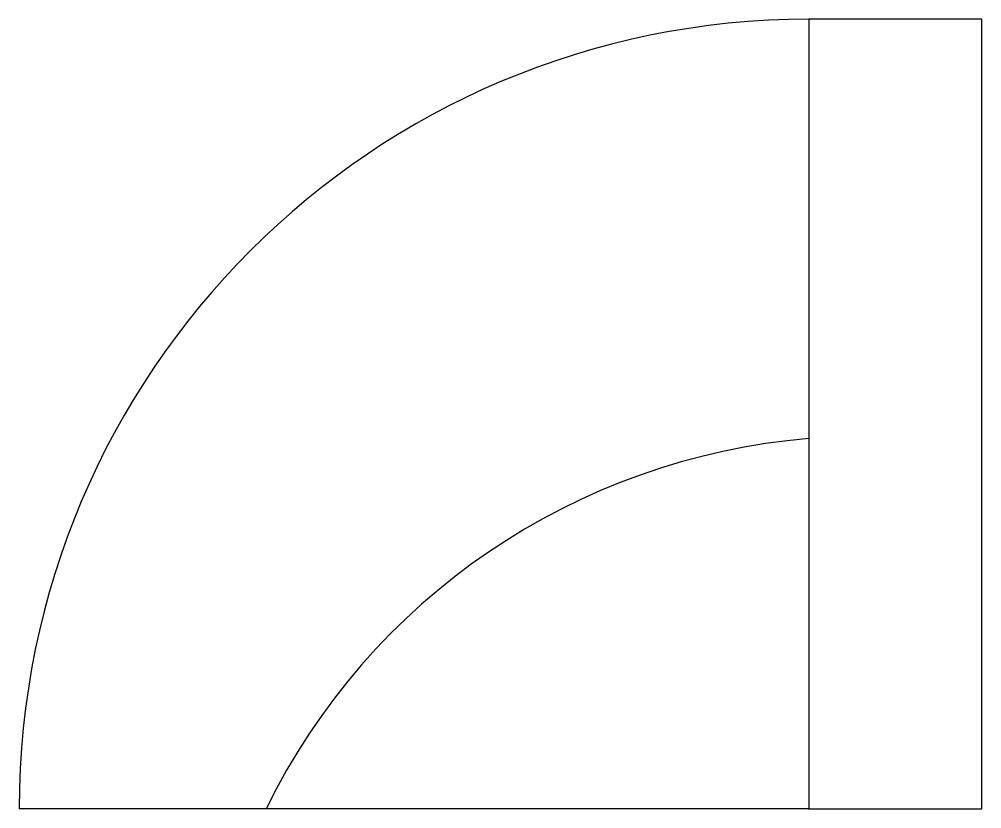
# Model space of a CAD drawing. Header units: millimetres. Extents: x -16 to 3.5, y 0 to 16.
import ezdxf

# ---------------------------------------------------------------- set-up
doc = ezdxf.new("R2010")
doc.units = ezdxf.units.MM
doc.layers.get('0').update_dxf_attribs({"linetype": 'CONTINUOUS'})

msp = doc.modelspace()

# ---------------------------------------------------------------- linework, layer by layer
msp.add_line((0, 0), (-16, 0))
msp.add_lwpolyline([(0, 16), (0, 0), (3.5, 0), (3.5, 16)], close=True)
for centre, radius, start, end in [((0, 0), 16, 90, 180), ((1.107, -5.94), 13.486, 94.7083, 153.8654)]:
    msp.add_arc(centre, radius, start, end)
msp.add_point((0, 0))

doc.saveas('drawing.dxf')
